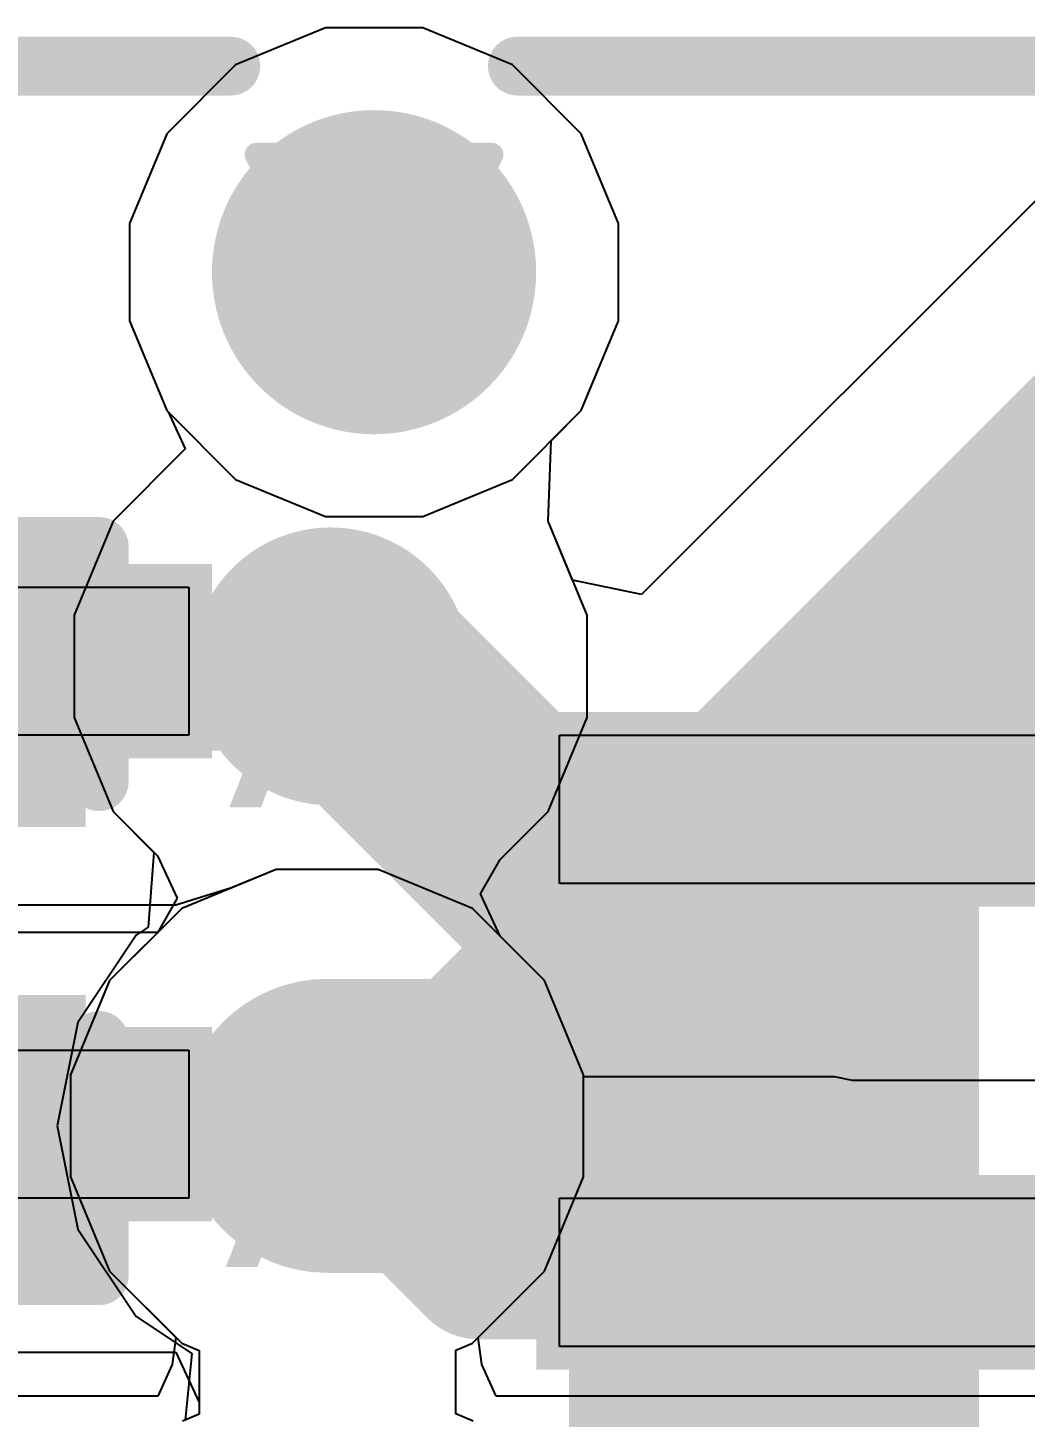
# Model space of a CAD drawing. Header units: inches. Extents: x 0 to 5271, y 0 to 5417.
# Drawn here: x 2.427 to 4.581, y 52.558 to 55.559 of the extents above; entities that cross this region are included whole.
import ezdxf

# ---------------------------------------------------------------- set-up
doc = ezdxf.new("R2010")
doc.units = ezdxf.units.IN
for name, color, linetype in [('Bottom Layer', 5, 'Continuous'), ('Bottom Overlay', 54, 'Continuous'), ('Bottom Paste', 16, 'Continuous'), ('Bottom Solder', 6, 'Continuous'), ('Drill Drawing', 1, 'Continuous'), ('L2_GND1', 16, 'Continuous'), ('L3_SIG1', 76, 'Continuous'), ('L4_PWR', 90, 'Continuous'), ('L5_GND2', 156, 'Continuous'), ('L6_SIG2', 130, 'Continuous'), ('L7_GND3', 216, 'Continuous'), ('Mechanical 15', 56, 'Continuous'), ('Pad Holes', 156, 'Continuous'), ('Top Layer', 1, 'Continuous'), ('Top Overlay', 2, 'Continuous'), ('Top Paste', 8, 'Continuous'), ('Top Solder', 216, 'Continuous'), ('Via Holes', 16, 'Continuous')]:
    doc.layers.add(name, color=color, linetype=linetype)
doc.styles.add('Arial', font='', dxfattribs={"height": 0.2})
doc.styles.get('Arial').set_extended_font_data('Arial')

# ---------------------------------------------------------------- blocks, each defined once
blk = doc.blocks.new('C___0402_B_93')
at = {"layer": 'Bottom Layer'}
for points in [[(-0.2413, 0.3175), (-0.2413, -0.3175), (-0.6985, -0.3175), (-0.6985, 0.3175)], [(0.6985, 0.3175), (0.6985, -0.3175), (0.2413, -0.3175), (0.2413, 0.3175)]]:
    blk.add_hatch(color=5, dxfattribs=at).paths.add_polyline_path(points)
at = {"layer": 'Bottom Paste'}
for points in [[(-0.2413, 0.3175), (-0.2413, -0.3175), (-0.6985, -0.3175), (-0.6985, 0.3175)], [(0.6985, 0.3175), (0.6985, -0.3175), (0.2413, -0.3175), (0.2413, 0.3175)]]:
    blk.add_hatch(color=16, dxfattribs=at).paths.add_polyline_path(points)
at = {"layer": 'Bottom Solder'}
for points in [[(-0.1813, 0.3775), (-0.1813, -0.3775), (-0.7585, -0.3775), (-0.7585, 0.3775)], [(0.7585, 0.3775), (0.7585, -0.3775), (0.1813, -0.3775), (0.1813, 0.3775)]]:
    blk.add_hatch(color=6, dxfattribs=at).paths.add_polyline_path(points)
at = {"layer": 'Bottom Overlay'}
for points in [[(-0.7874, -0.4064, 0.127, 0.127, 0), (-0.7874, 0.4064, 0.127, 0.127, 0)], [(-0.2794, 0.4064, 0.127, 0.127, 0), (-0.7874, 0.4064, 0.127, 0.127, 0)], [(0.7874, 0.4064, 0.127, 0.127, 0), (0.2794, 0.4064, 0.127, 0.127, 0)], [(0.7874, -0.4064, 0.127, 0.127, 0), (0.7874, 0.4064, 0.127, 0.127, 0)], [(-0.2794, -0.4064, 0.127, 0.127, 0), (-0.7874, -0.4064, 0.127, 0.127, 0)], [(0.7874, -0.4064, 0.127, 0.127, 0), (0.2794, -0.4064, 0.127, 0.127, 0)]]:
    blk.add_lwpolyline(points, format="xyseb", dxfattribs=at)
for points in [[(-0.8192, 0.4064, 0.0635, 0.0635, 1), (-0.7557, 0.4064, 0.0635, 0.0635, 1)], [(-0.8192, 0.4064, 0.0635, 0.0635, 1), (-0.7557, 0.4064, 0.0635, 0.0635, 1)], [(-0.3112, 0.4064, 0.0635, 0.0635, 1), (-0.2477, 0.4064, 0.0635, 0.0635, 1)], [(0.2476, 0.4064, 0.0635, 0.0635, 1), (0.3111, 0.4064, 0.0635, 0.0635, 1)], [(0.7556, 0.4064, 0.0635, 0.0635, 1), (0.8191, 0.4064, 0.0635, 0.0635, 1)], [(0.7556, 0.4064, 0.0635, 0.0635, 1), (0.8191, 0.4064, 0.0635, 0.0635, 1)], [(-0.8192, -0.4064, 0.0635, 0.0635, 1), (-0.7557, -0.4064, 0.0635, 0.0635, 1)], [(-0.8192, -0.4064, 0.0635, 0.0635, 1), (-0.7557, -0.4064, 0.0635, 0.0635, 1)], [(-0.3112, -0.4064, 0.0635, 0.0635, 1), (-0.2477, -0.4064, 0.0635, 0.0635, 1)], [(0.2476, -0.4064, 0.0635, 0.0635, 1), (0.3111, -0.4064, 0.0635, 0.0635, 1)], [(0.7556, -0.4064, 0.0635, 0.0635, 1), (0.8191, -0.4064, 0.0635, 0.0635, 1)], [(0.7556, -0.4064, 0.0635, 0.0635, 1), (0.8191, -0.4064, 0.0635, 0.0635, 1)]]:
    blk.add_lwpolyline(points, format="xyseb", close=True, dxfattribs=at)
blk = doc.blocks.new('TYPE_C_31_D_07_150')
at = {"layer": 'Bottom Solder'}
h = blk.add_hatch(color=6, dxfattribs=at)
edge = h.paths.add_edge_path()
edge.add_arc((0.0001, -4), 0.1016, 0, 360)
at = {"layer": 'Pad Holes'}
h = blk.add_hatch(color=7, dxfattribs=at)
edge = h.paths.add_edge_path()
edge.add_arc((0.0001, -4), 0.35, 0, 360)
at = {"layer": 'Top Layer'}
for points in [[(-1.6, -1.68), (-0.4, -1.68), (-0.4, -2), (-1.6, -2)], [(0.4, -2), (1.6, -2), (1.6, -2.32), (0.4, -2.32)], [(-1.6, -2.68), (-0.4, -2.68), (-0.4, -3), (-1.6, -3)], [(0.4, -3), (1.6, -3), (1.6, -3.32), (0.4, -3.32)]]:
    blk.add_hatch(color=1, dxfattribs=at).paths.add_polyline_path(points)
at = {"layer": 'Top Solder'}
for points in [[(-1.65, -1.63), (-0.35, -1.63), (-0.35, -2.05), (-1.65, -2.05)], [(0.35, -1.95), (1.65, -1.95), (1.65, -2.37), (0.35, -2.37)], [(-1.65, -2.63), (-0.35, -2.63), (-0.35, -3.05), (-1.65, -3.05)], [(0.35, -2.95), (1.65, -2.95), (1.65, -3.37), (0.35, -3.37)]]:
    blk.add_hatch(color=216, dxfattribs=at).paths.add_polyline_path(points)
h = blk.add_hatch(color=216, dxfattribs=at)
edge = h.paths.add_edge_path()
edge.add_arc((0.0001, -4), 0.1016, 0, 360)
at = {"layer": 'Mechanical 15'}
for points in [[(0.1502, -4, 0.3, 0.3, 1), (-0.15, -4, 0.3, 0.3, 1)], [(-0.225, -4, 0.15, 0.15, 1), (-0.075, -4, 0.15, 0.15, 1)], [(0.0752, -4, 0.15, 0.15, 1), (0.2252, -4, 0.15, 0.15, 1)]]:
    blk.add_lwpolyline(points, format="xyseb", close=True, dxfattribs=at)
at = {"layer": 'Top Overlay'}
for points in [[(-0.3093, -4.4451, 0.127, 0.127, 0), (-2.413, -4.4451, 0.127, 0.127, 0)], [(2.413, -4.4451, 0.127, 0.127, 0), (0.3093, -4.4451, 0.127, 0.127, 0)]]:
    blk.add_lwpolyline(points, format="xyseb", dxfattribs=at)
for points in [[(-0.3411, -4.4451, 0.0635, 0.0635, 1), (-0.2776, -4.4451, 0.0635, 0.0635, 1)], [(0.2776, -4.4451, 0.0635, 0.0635, 1), (0.3411, -4.4451, 0.0635, 0.0635, 1)]]:
    blk.add_lwpolyline(points, format="xyseb", close=True, dxfattribs=at)
at = {"layer": 'Top Paste'}
for p, q in [((-1.6, -1.68), (-0.4, -1.68)), ((-0.4, -1.68), (-0.4, -2)), ((-0.4, -2), (-1.6, -2)), ((0.4, -2.32), (0.4, -2)), ((0.4, -2), (1.6, -2)), ((1.6, -2.32), (0.4, -2.32)), ((-1.6, -2.68), (-0.4, -2.68)), ((-0.4, -2.68), (-0.4, -3)), ((-0.4, -3), (-1.6, -3)), ((0.4, -3.32), (0.4, -3)), ((0.4, -3), (1.6, -3)), ((1.6, -3.32), (0.4, -3.32))]:
    blk.add_line(p, q, dxfattribs=at)

msp = doc.modelspace()

# ---------------------------------------------------------------- hatches: boundary and pattern name
at = {"layer": 'Bottom Layer'}
h = msp.add_hatch(color=5, dxfattribs=at)
edge = h.paths.add_edge_path()
edge.add_arc((3.081, 54.18), 0.3, 0, 360)
h = msp.add_hatch(color=5, dxfattribs=at)
edge = h.paths.add_edge_path()
edge.add_arc((3.0734, 53.1876), 0.3, 0, 360)
at = {"layer": 'L2_GND1'}
h = msp.add_hatch(color=16, dxfattribs=at)
edge = h.paths.add_edge_path()
edge.add_arc((3.081, 54.18), 0.3, 0, 360)
h = msp.add_hatch(color=16, dxfattribs=at)
edge = h.paths.add_edge_path()
edge.add_arc((3.0734, 53.1876), 0.3, 0, 360)
at = {"layer": 'L3_SIG1'}
h = msp.add_hatch(color=76, dxfattribs=at)
edge = h.paths.add_edge_path()
edge.add_arc((3.081, 54.18), 0.3, 0, 360)
h = msp.add_hatch(color=76, dxfattribs=at)
edge = h.paths.add_edge_path()
edge.add_arc((3.0734, 53.1876), 0.3, 0, 360)
at = {"layer": 'L4_PWR'}
h = msp.add_hatch(color=90, dxfattribs=at)
edge = h.paths.add_edge_path()
edge.add_arc((3.081, 54.18), 0.3, 0, 360)
h = msp.add_hatch(color=90, dxfattribs=at)
edge = h.paths.add_edge_path()
edge.add_arc((3.0734, 53.1876), 0.3, 0, 360)
at = {"layer": 'L5_GND2'}
h = msp.add_hatch(color=156, dxfattribs=at)
edge = h.paths.add_edge_path()
edge.add_arc((3.081, 54.18), 0.3, 0, 360)
h = msp.add_hatch(color=156, dxfattribs=at)
edge = h.paths.add_edge_path()
edge.add_arc((3.0734, 53.1876), 0.3, 0, 360)
at = {"layer": 'L6_SIG2'}
h = msp.add_hatch(color=130, dxfattribs=at)
edge = h.paths.add_edge_path()
edge.add_arc((3.081, 54.18), 0.3, 0, 360)
h = msp.add_hatch(color=130, dxfattribs=at)
edge = h.paths.add_edge_path()
edge.add_arc((3.0734, 53.1876), 0.3, 0, 360)
at = {"layer": 'L7_GND3'}
h = msp.add_hatch(color=216, dxfattribs=at)
edge = h.paths.add_edge_path()
edge.add_arc((3.081, 54.18), 0.3, 0, 360)
h = msp.add_hatch(color=216, dxfattribs=at)
edge = h.paths.add_edge_path()
edge.add_arc((3.0734, 53.1876), 0.3, 0, 360)
at = {"layer": 'Top Layer'}
h = msp.add_hatch(color=1, dxfattribs=at)
edge = h.paths.add_edge_path()
edge.add_arc((3.081, 54.18), 0.3, 0, 360)
h = msp.add_hatch(color=1, dxfattribs=at)
edge = h.paths.add_edge_path()
edge.add_arc((3.0734, 53.1876), 0.3, 0, 360)
at = {"layer": 'Via Holes'}
h = msp.add_hatch(color=7, dxfattribs=at)
edge = h.paths.add_edge_path()
edge.add_arc((3.081, 54.18), 0.15, 0, 360)
h = msp.add_hatch(color=7, dxfattribs=at)
edge = h.paths.add_edge_path()
edge.add_arc((3.0734, 53.1876), 0.15, 0, 360)

# ---------------------------------------------------------------- linework, layer by layer
at = {"layer": 'Bottom Layer'}
for p, q in [((3.0699, 55.5592), (2.8759, 55.4788)), ((3.2799, 55.5592), (3.0699, 55.5592)), ((3.4739, 55.4788), (3.2799, 55.5592)), ((2.8759, 55.4788), (2.7274, 55.3303)), ((3.6223, 55.3303), (3.4739, 55.4788)), ((2.7274, 55.3303), (2.6471, 55.1363)), ((3.7027, 55.1363), (3.6223, 55.3303)), ((2.6471, 55.1363), (2.6471, 54.9264)), ((3.7027, 54.9264), (3.7027, 55.1363)), ((2.6471, 54.9264), (2.7274, 54.7324)), ((3.6223, 54.7324), (3.7027, 54.9264)), ((2.7274, 54.7324), (2.8759, 54.5839)), ((3.4739, 54.5839), (3.6223, 54.7324)), ((2.8759, 54.5839), (3.0699, 54.5035)), ((3.2799, 54.5035), (3.4739, 54.5839)), ((3.0699, 54.5035), (3.2799, 54.5035)), ((2.9632, 53.7416), (2.865, 53.7009)), ((3.1836, 53.7416), (2.9632, 53.7416)), ((3.3872, 53.6573), (3.1836, 53.7416)), ((2.865, 53.7009), (2.7465, 53.6641)), ((2.7465, 53.6641), (1.6038, 53.6641)), ((2.7465, 53.6641), (2.7465, 53.6641)), ((2.7465, 53.6641), (2.7465, 53.6641)), ((3.5431, 53.5014), (3.3872, 53.6573)), ((3.6274, 53.2978), (3.5431, 53.5014)), ((3.6274, 53.0774), (3.6274, 53.2978)), ((3.5431, 52.8738), (3.6274, 53.0774)), ((3.3872, 52.7179), (3.5431, 52.8738)), ((1.6035, 52.6989), (2.7465, 52.6989)), ((2.7465, 52.6989), (2.7465, 52.6989)), ((2.7465, 52.6989), (2.7465, 52.6989)), ((2.7465, 52.6989), (2.7974, 52.5901)), ((3.3512, 52.703), (3.3872, 52.7179)), ((3.3512, 52.5656), (3.3512, 52.703)), ((2.7974, 52.5901), (2.7974, 52.5648)), ((2.7974, 52.5648), (2.7614, 52.5499)), ((3.3891, 52.5499), (3.3512, 52.5656))]:
    msp.add_line(p, q, dxfattribs=at)
for points in [[(3.081, 54.18, 0.508, 0.508, 0), (3.0986, 54.1624, 0.508, 0.508, 0)], [(3.0986, 54.1624, 0.508, 0.508, 0), (3.1335, 54.1624, 0.508, 0.508, 0)], [(3.1335, 54.1624, 0.508, 0.508, 0), (3.85, 53.4459, 0.508, 0.508, 0)], [(3.0516, 54.1506, 0.3048, 0.3048, 0), (3.081, 54.18, 0.3048, 0.3048, 0)], [(2.2044, 54.1506, 0.3048, 0.3048, 0), (3.0516, 54.1506, 0.3048, 0.3048, 0)], [(3.85, 51.7114, 0.508, 0.508, 0), (3.85, 53.4459, 0.508, 0.508, 0)], [(2.178, 53.1845, 0.3048, 0.3048, 0), (3.0703, 53.1845, 0.3048, 0.3048, 0)], [(3.0703, 53.1845, 0.3048, 0.3048, 0), (3.0734, 53.1876, 0.3048, 0.3048, 0)]]:
    msp.add_lwpolyline(points, format="xyseb", dxfattribs=at)
for points in [[(2.954, 54.18, 0.254, 0.254, 1), (3.208, 54.18, 0.254, 0.254, 1)], [(2.9716, 54.1624, 0.254, 0.254, 1), (3.2256, 54.1624, 0.254, 0.254, 1)], [(2.9716, 54.1624, 0.254, 0.254, 1), (3.2256, 54.1624, 0.254, 0.254, 1)], [(3.0065, 54.1624, 0.254, 0.254, 1), (3.2605, 54.1624, 0.254, 0.254, 1)], [(3.0065, 54.1624, 0.254, 0.254, 1), (3.2605, 54.1624, 0.254, 0.254, 1)], [(3.0048, 54.18, 0.1524, 0.1524, 1), (3.1572, 54.18, 0.1524, 0.1524, 1)], [(2.9754, 54.1506, 0.1524, 0.1524, 1), (3.1278, 54.1506, 0.1524, 0.1524, 1)], [(2.9754, 54.1506, 0.1524, 0.1524, 1), (3.1278, 54.1506, 0.1524, 0.1524, 1)], [(3.723, 53.4459, 0.254, 0.254, 1), (3.977, 53.4459, 0.254, 0.254, 1)], [(3.723, 53.4459, 0.254, 0.254, 1), (3.977, 53.4459, 0.254, 0.254, 1)], [(2.9941, 53.1845, 0.1524, 0.1524, 1), (3.1465, 53.1845, 0.1524, 0.1524, 1)], [(2.9941, 53.1845, 0.1524, 0.1524, 1), (3.1465, 53.1845, 0.1524, 0.1524, 1)], [(2.9972, 53.1876, 0.1524, 0.1524, 1), (3.1496, 53.1876, 0.1524, 0.1524, 1)]]:
    msp.add_lwpolyline(points, format="xyseb", close=True, dxfattribs=at)
at = {"layer": 'Drill Drawing'}
for points in [[(2.9209, 55.2853, 0.0508, 0.0508, 0), (3.4289, 55.2853, 0.0508, 0.0508, 0)], [(2.9209, 55.2853, 0.0508, 0.0508, 0), (3.1749, 54.7773, 0.0508, 0.0508, 0)], [(3.1749, 54.7773, 0.0508, 0.0508, 0), (3.4289, 55.2853, 0.0508, 0.0508, 0)], [(3.0225, 55.1837, 0.0508, 0.0508, 0), (3.3273, 55.1837, 0.0508, 0.0508, 0)], [(3.0225, 55.1837, 0.0508, 0.0508, 0), (3.1749, 54.8789, 0.0508, 0.0508, 0)], [(3.1749, 54.8789, 0.0508, 0.0508, 0), (3.3273, 55.1837, 0.0508, 0.0508, 0)]]:
    msp.add_lwpolyline(points, format="xyseb", dxfattribs=at)
for points in [[(2.9082, 55.2853, 0.0254, 0.0254, 1), (2.9336, 55.2853, 0.0254, 0.0254, 1)], [(2.9082, 55.2853, 0.0254, 0.0254, 1), (2.9336, 55.2853, 0.0254, 0.0254, 1)], [(3.4162, 55.2853, 0.0254, 0.0254, 1), (3.4416, 55.2853, 0.0254, 0.0254, 1)], [(3.4162, 55.2853, 0.0254, 0.0254, 1), (3.4416, 55.2853, 0.0254, 0.0254, 1)], [(3.0098, 55.1837, 0.0254, 0.0254, 1), (3.0352, 55.1837, 0.0254, 0.0254, 1)], [(3.0098, 55.1837, 0.0254, 0.0254, 1), (3.0352, 55.1837, 0.0254, 0.0254, 1)], [(3.3146, 55.1837, 0.0254, 0.0254, 1), (3.34, 55.1837, 0.0254, 0.0254, 1)], [(3.3146, 55.1837, 0.0254, 0.0254, 1), (3.34, 55.1837, 0.0254, 0.0254, 1)], [(3.1622, 54.8789, 0.0254, 0.0254, 1), (3.1876, 54.8789, 0.0254, 0.0254, 1)], [(3.1622, 54.8789, 0.0254, 0.0254, 1), (3.1876, 54.8789, 0.0254, 0.0254, 1)], [(3.1622, 54.7773, 0.0254, 0.0254, 1), (3.1876, 54.7773, 0.0254, 0.0254, 1)], [(3.1622, 54.7773, 0.0254, 0.0254, 1), (3.1876, 54.7773, 0.0254, 0.0254, 1)]]:
    msp.add_lwpolyline(points, format="xyseb", close=True, dxfattribs=at)
at = {"layer": 'L2_GND1'}
for p, q in [((3.0699, 55.5592), (2.8759, 55.4788)), ((3.2799, 55.5592), (3.0699, 55.5592)), ((3.4739, 55.4788), (3.2799, 55.5592)), ((2.8759, 55.4788), (2.7274, 55.3303)), ((3.6223, 55.3303), (3.4739, 55.4788)), ((2.7274, 55.3303), (2.6471, 55.1363)), ((3.7027, 55.1363), (3.6223, 55.3303)), ((2.6471, 55.1363), (2.6471, 54.9264)), ((3.7027, 54.9264), (3.7027, 55.1363)), ((2.6471, 54.9264), (2.7274, 54.7324)), ((3.6223, 54.7324), (3.7027, 54.9264)), ((2.7274, 54.7324), (2.7302, 54.7296)), ((2.7302, 54.7296), (2.7672, 54.6496)), ((3.557, 54.667), (3.6223, 54.7324)), ((2.7672, 54.6496), (2.6114, 54.4938)), ((3.5507, 54.4938), (3.557, 54.667)), ((2.6114, 54.4938), (2.527, 54.2902)), ((3.635, 54.2902), (3.5507, 54.4938)), ((2.527, 54.2902), (2.527, 54.0698)), ((3.635, 54.0698), (3.635, 54.2902)), ((2.527, 54.0698), (2.6114, 53.8662)), ((3.5507, 53.8662), (3.635, 54.0698)), ((2.6114, 53.8662), (2.707, 53.7706)), ((3.4475, 53.763), (3.5507, 53.8662)), ((2.707, 53.7706), (2.7494, 53.6791)), ((3.405, 53.6885), (3.4475, 53.763)), ((3.4475, 53.597), (3.405, 53.6885)), ((2.7494, 53.6791), (2.707, 53.6046)), ((2.707, 53.6046), (2.6037, 53.5014)), ((3.5431, 53.5014), (3.4475, 53.597)), ((2.6037, 53.5014), (2.5194, 53.2978)), ((3.6274, 53.2978), (3.5431, 53.5014)), ((2.5194, 53.2978), (2.5194, 53.0774)), ((3.6274, 53.0774), (3.6274, 53.2978)), ((2.5194, 53.0774), (2.6037, 52.8738)), ((3.5431, 52.8738), (3.6274, 53.0774)), ((2.6037, 52.8738), (2.7596, 52.7179)), ((3.3872, 52.7179), (3.5431, 52.8738)), ((2.7596, 52.7179), (2.7974, 52.7023)), ((2.7974, 52.7023), (2.7974, 52.5648)), ((3.3512, 52.703), (3.3872, 52.7179)), ((3.3512, 52.5656), (3.3512, 52.703)), ((2.7974, 52.5648), (2.7614, 52.5499)), ((3.3891, 52.5499), (3.3512, 52.5656))]:
    msp.add_line(p, q, dxfattribs=at)
at = {"layer": 'L3_SIG1'}
for p, q in [((3.0699, 55.5592), (2.8759, 55.4788)), ((3.2799, 55.5592), (3.0699, 55.5592)), ((3.4739, 55.4788), (3.2799, 55.5592)), ((2.8759, 55.4788), (2.7274, 55.3303)), ((3.6223, 55.3303), (3.4739, 55.4788)), ((2.7274, 55.3303), (2.6471, 55.1363)), ((3.7027, 55.1363), (3.6223, 55.3303)), ((2.6471, 55.1363), (2.6471, 54.9264)), ((3.7027, 54.9264), (3.7027, 55.1363)), ((2.6471, 54.9264), (2.7274, 54.7324)), ((3.6223, 54.7324), (3.7027, 54.9264)), ((2.7274, 54.7324), (2.7302, 54.7296)), ((2.7302, 54.7296), (2.7672, 54.6496)), ((3.557, 54.667), (3.6223, 54.7324)), ((2.7672, 54.6496), (2.6114, 54.4938)), ((3.5507, 54.4938), (3.557, 54.667)), ((2.6114, 54.4938), (2.527, 54.2902)), ((3.635, 54.2902), (3.5507, 54.4938)), ((2.527, 54.2902), (2.527, 54.0698)), ((3.635, 54.0698), (3.635, 54.2902)), ((2.527, 54.0698), (2.6114, 53.8662)), ((3.5507, 53.8662), (3.635, 54.0698)), ((2.6114, 53.8662), (2.707, 53.7706)), ((3.4475, 53.763), (3.5507, 53.8662)), ((2.707, 53.7706), (2.7494, 53.6791)), ((3.405, 53.6885), (3.4475, 53.763)), ((3.4475, 53.597), (3.405, 53.6885)), ((2.7494, 53.6791), (2.707, 53.6046)), ((2.707, 53.6046), (2.6037, 53.5014)), ((3.5431, 53.5014), (3.4475, 53.597)), ((2.6037, 53.5014), (2.5194, 53.2978)), ((3.6274, 53.2978), (3.5431, 53.5014)), ((2.5194, 53.2978), (2.5194, 53.0774)), ((3.6274, 53.0774), (3.6274, 53.2978)), ((2.5194, 53.0774), (2.6037, 52.8738)), ((3.5431, 52.8738), (3.6274, 53.0774)), ((2.6037, 52.8738), (2.7471, 52.7304)), ((3.3997, 52.7304), (3.5431, 52.8738)), ((2.7471, 52.7304), (2.7391, 52.6722)), ((3.4077, 52.6722), (3.3997, 52.7304)), ((2.7391, 52.6722), (2.7082, 52.6034)), ((3.4386, 52.6034), (3.4077, 52.6722)), ((2.7082, 52.6034), (1.5605, 52.6034)), ((4.815, 52.6034), (3.4386, 52.6034))]:
    msp.add_line(p, q, dxfattribs=at)
at = {"layer": 'L4_PWR'}
for p, q in [((3.0699, 55.5592), (2.8759, 55.4788)), ((3.2799, 55.5592), (3.0699, 55.5592)), ((3.4739, 55.4788), (3.2799, 55.5592)), ((2.8759, 55.4788), (2.7274, 55.3303)), ((3.6223, 55.3303), (3.4739, 55.4788)), ((2.7274, 55.3303), (2.6471, 55.1363)), ((3.7027, 55.1363), (3.6223, 55.3303)), ((4.6172, 55.1998), (3.7523, 54.335)), ((2.6471, 55.1363), (2.6471, 54.9264)), ((3.7027, 54.9264), (3.7027, 55.1363)), ((2.6471, 54.9264), (2.7274, 54.7324)), ((3.6223, 54.7324), (3.7027, 54.9264)), ((2.7274, 54.7324), (2.7302, 54.7296)), ((2.7302, 54.7296), (2.7672, 54.6496)), ((3.557, 54.667), (3.6223, 54.7324)), ((2.7672, 54.6496), (2.6114, 54.4938)), ((3.5507, 54.4938), (3.557, 54.667)), ((2.6114, 54.4938), (2.527, 54.2902)), ((3.6036, 54.3659), (3.5507, 54.4938)), ((3.7523, 54.335), (3.6036, 54.3659)), ((2.527, 54.2902), (2.527, 54.0698)), ((2.527, 54.0698), (2.6114, 53.8662)), ((2.6114, 53.8662), (2.6996, 53.7779)), ((2.6996, 53.7779), (2.6868, 53.6166)), ((2.6614, 53.5996), (2.5351, 53.4106)), ((2.6868, 53.6166), (2.6614, 53.5996)), ((2.5351, 53.4106), (2.4907, 53.1876)), ((2.4907, 53.1876), (2.5351, 52.9646)), ((2.5351, 52.9646), (2.6614, 52.7756)), ((2.6614, 52.7756), (2.7811, 52.6956)), ((2.7811, 52.6956), (2.767, 52.5522))]:
    msp.add_line(p, q, dxfattribs=at)
for points in [[(4.2271, 53.9857, 0.635, 0.635, 0), (5.0292, 54.7878, 0.635, 0.635, 0)], [(3.429, 53.1876, 0.635, 0.635, 0), (4.2271, 53.9857, 0.635, 0.635, 0)], [(4.2271, 50.2844, 0.508, 0.508, 0), (4.2271, 53.9857, 0.508, 0.508, 0)], [(3.0734, 53.1876, 0.635, 0.635, 0), (3.429, 53.1876, 0.635, 0.635, 0)]]:
    msp.add_lwpolyline(points, format="xyseb", dxfattribs=at)
for points in [[(4.0684, 53.9857, 0.3175, 0.3175, 1), (4.3859, 53.9857, 0.3175, 0.3175, 1)], [(4.0684, 53.9857, 0.3175, 0.3175, 1), (4.3859, 53.9857, 0.3175, 0.3175, 1)], [(4.1001, 53.9857, 0.254, 0.254, 1), (4.3541, 53.9857, 0.254, 0.254, 1)], [(2.9146, 53.1876, 0.3175, 0.3175, 1), (3.2321, 53.1876, 0.3175, 0.3175, 1)], [(3.2702, 53.1876, 0.3175, 0.3175, 1), (3.5877, 53.1876, 0.3175, 0.3175, 1)], [(3.2702, 53.1876, 0.3175, 0.3175, 1), (3.5877, 53.1876, 0.3175, 0.3175, 1)]]:
    msp.add_lwpolyline(points, format="xyseb", close=True, dxfattribs=at)
at = {"layer": 'L5_GND2'}
for p, q in [((3.0699, 55.5592), (2.8759, 55.4788)), ((3.2799, 55.5592), (3.0699, 55.5592)), ((3.4739, 55.4788), (3.2799, 55.5592)), ((2.8759, 55.4788), (2.7274, 55.3303)), ((3.6223, 55.3303), (3.4739, 55.4788)), ((2.7274, 55.3303), (2.6471, 55.1363)), ((3.7027, 55.1363), (3.6223, 55.3303)), ((2.6471, 55.1363), (2.6471, 54.9264)), ((3.7027, 54.9264), (3.7027, 55.1363)), ((2.6471, 54.9264), (2.7274, 54.7324)), ((3.6223, 54.7324), (3.7027, 54.9264)), ((2.7274, 54.7324), (2.8759, 54.5839)), ((3.4739, 54.5839), (3.6223, 54.7324)), ((2.8759, 54.5839), (3.0699, 54.5035)), ((3.2799, 54.5035), (3.4739, 54.5839)), ((3.0699, 54.5035), (3.2799, 54.5035)), ((2.9632, 53.7416), (2.7596, 53.6573)), ((3.1836, 53.7416), (2.9632, 53.7416)), ((3.3872, 53.6573), (3.1836, 53.7416)), ((2.7596, 53.6573), (2.6037, 53.5014)), ((3.5431, 53.5014), (3.3872, 53.6573)), ((2.6037, 53.5014), (2.5194, 53.2978)), ((3.6274, 53.2978), (3.5431, 53.5014)), ((2.5194, 53.2978), (2.5194, 53.0774)), ((3.6274, 53.0774), (3.6274, 53.2978)), ((2.5194, 53.0774), (2.6037, 52.8738)), ((3.5431, 52.8738), (3.6274, 53.0774)), ((2.6037, 52.8738), (2.7596, 52.7179)), ((3.3872, 52.7179), (3.5431, 52.8738)), ((2.7596, 52.7179), (2.7974, 52.7023)), ((2.7974, 52.7023), (2.7974, 52.5648)), ((3.3512, 52.703), (3.3872, 52.7179)), ((3.3512, 52.5656), (3.3512, 52.703)), ((2.7974, 52.5648), (2.7614, 52.5499)), ((3.3891, 52.5499), (3.3512, 52.5656))]:
    msp.add_line(p, q, dxfattribs=at)
at = {"layer": 'L6_SIG2'}
for p, q in [((3.0699, 55.5592), (2.8759, 55.4788)), ((3.2799, 55.5592), (3.0699, 55.5592)), ((3.4739, 55.4788), (3.2799, 55.5592)), ((2.8759, 55.4788), (2.7274, 55.3303)), ((3.6223, 55.3303), (3.4739, 55.4788)), ((2.7274, 55.3303), (2.6471, 55.1363)), ((3.7027, 55.1363), (3.6223, 55.3303)), ((2.6471, 55.1363), (2.6471, 54.9264)), ((3.7027, 54.9264), (3.7027, 55.1363)), ((2.6471, 54.9264), (2.7274, 54.7324)), ((3.6223, 54.7324), (3.7027, 54.9264)), ((2.7274, 54.7324), (2.8759, 54.5839)), ((3.4739, 54.5839), (3.6223, 54.7324)), ((2.8759, 54.5839), (3.0699, 54.5035)), ((3.2799, 54.5035), (3.4739, 54.5839)), ((3.0699, 54.5035), (3.2799, 54.5035)), ((2.9632, 53.7416), (2.7596, 53.6573)), ((3.1836, 53.7416), (2.9632, 53.7416)), ((3.3872, 53.6573), (3.1836, 53.7416)), ((2.7596, 53.6573), (2.6037, 53.5014)), ((3.5431, 53.5014), (3.3872, 53.6573)), ((2.6037, 53.5014), (2.5194, 53.2978)), ((3.6274, 53.2978), (3.5431, 53.5014)), ((2.5194, 53.2978), (2.5194, 53.0774)), ((3.6274, 53.0774), (3.6274, 53.2978)), ((2.5194, 53.0774), (2.6037, 52.8738)), ((3.5431, 52.8738), (3.6274, 53.0774)), ((2.6037, 52.8738), (2.7596, 52.7179)), ((3.3872, 52.7179), (3.5431, 52.8738)), ((2.7596, 52.7179), (2.7974, 52.7023)), ((2.7974, 52.7023), (2.7974, 52.5648)), ((3.3512, 52.703), (3.3872, 52.7179)), ((3.3512, 52.5656), (3.3512, 52.703)), ((2.7974, 52.5648), (2.7614, 52.5499)), ((3.3891, 52.5499), (3.3512, 52.5656))]:
    msp.add_line(p, q, dxfattribs=at)
at = {"layer": 'L7_GND3'}
for p, q in [((3.0699, 55.5592), (2.8759, 55.4788)), ((3.2799, 55.5592), (3.0699, 55.5592)), ((3.4739, 55.4788), (3.2799, 55.5592)), ((2.8759, 55.4788), (2.7274, 55.3303)), ((3.6223, 55.3303), (3.4739, 55.4788)), ((2.7274, 55.3303), (2.6471, 55.1363)), ((3.7027, 55.1363), (3.6223, 55.3303)), ((2.6471, 55.1363), (2.6471, 54.9264)), ((3.7027, 54.9264), (3.7027, 55.1363)), ((2.6471, 54.9264), (2.7274, 54.7324)), ((3.6223, 54.7324), (3.7027, 54.9264)), ((2.7274, 54.7324), (2.8759, 54.5839)), ((3.4739, 54.5839), (3.6223, 54.7324)), ((2.8759, 54.5839), (3.0699, 54.5035)), ((3.2799, 54.5035), (3.4739, 54.5839)), ((3.0699, 54.5035), (3.2799, 54.5035)), ((2.9632, 53.7416), (2.7596, 53.6573)), ((3.1836, 53.7416), (2.9632, 53.7416)), ((3.3872, 53.6573), (3.1836, 53.7416)), ((2.7596, 53.6573), (2.6037, 53.5014)), ((3.5431, 53.5014), (3.3872, 53.6573)), ((2.6037, 53.5014), (2.5194, 53.2978)), ((3.6274, 53.2978), (3.5431, 53.5014)), ((2.5194, 53.2978), (2.5194, 53.0774)), ((3.6274, 53.0774), (3.6274, 53.2978)), ((2.5194, 53.0774), (2.6037, 52.8738)), ((3.5431, 52.8738), (3.6274, 53.0774)), ((2.6037, 52.8738), (2.7596, 52.7179)), ((3.3872, 52.7179), (3.5431, 52.8738)), ((2.7596, 52.7179), (2.7974, 52.7023)), ((2.7974, 52.7023), (2.7974, 52.5648)), ((3.3512, 52.703), (3.3872, 52.7179)), ((3.3512, 52.5656), (3.3512, 52.703)), ((2.7974, 52.5648), (2.7614, 52.5499)), ((3.3891, 52.5499), (3.3512, 52.5656))]:
    msp.add_line(p, q, dxfattribs=at)
at = {"layer": 'Top Layer'}
for p, q in [((3.0699, 55.5592), (2.8759, 55.4788)), ((3.2799, 55.5592), (3.0699, 55.5592)), ((3.4739, 55.4788), (3.2799, 55.5592)), ((2.8759, 55.4788), (2.7274, 55.3303)), ((3.6223, 55.3303), (3.4739, 55.4788)), ((2.7274, 55.3303), (2.6471, 55.1363)), ((3.7027, 55.1363), (3.6223, 55.3303)), ((2.6471, 55.1363), (2.6471, 54.9264)), ((3.7027, 54.9264), (3.7027, 55.1363)), ((2.6471, 54.9264), (2.7274, 54.7324)), ((3.6223, 54.7324), (3.7027, 54.9264)), ((2.7274, 54.7324), (2.8759, 54.5839)), ((3.4739, 54.5839), (3.6223, 54.7324)), ((2.8759, 54.5839), (3.0699, 54.5035)), ((3.2799, 54.5035), (3.4739, 54.5839)), ((3.0699, 54.5035), (3.2799, 54.5035)), ((2.9632, 53.7416), (2.7596, 53.6573)), ((3.1836, 53.7416), (2.9632, 53.7416)), ((3.3872, 53.6573), (3.1836, 53.7416)), ((2.7596, 53.6573), (2.7077, 53.6054)), ((3.5431, 53.5014), (3.3872, 53.6573)), ((2.7077, 53.6054), (1.6055, 53.6054)), ((3.6274, 53.2978), (3.5431, 53.5014)), ((3.6274, 53.2934), (3.6274, 53.2978)), ((4.1674, 53.2934), (3.6274, 53.2934)), ((4.1681, 53.2932), (4.1674, 53.2934)), ((4.1688, 53.2934), (4.1681, 53.2932)), ((4.2083, 53.2854), (4.1688, 53.2934)), ((4.7445, 53.2854), (4.2083, 53.2854))]:
    msp.add_line(p, q, dxfattribs=at)
for points in [[(2.1902, 54.1762, 0.3048, 0.3048, 0), (3.1121, 54.1762, 0.3048, 0.3048, 0)], [(3.1121, 54.1762, 0.3048, 0.3048, 0), (3.4169, 53.8714, 0.3048, 0.3048, 0)], [(3.4169, 53.8714, 0.3048, 0.3048, 0), (4.175, 53.8714, 0.3048, 0.3048, 0)], [(2.1826, 53.1838, 0.3048, 0.3048, 0), (3.0773, 53.1838, 0.3048, 0.3048, 0)], [(3.0734, 53.1876, 0.3048, 0.3048, 0), (3.0909, 53.1876, 0.3048, 0.3048, 0)], [(3.0734, 53.1876, 0.3048, 0.3048, 0), (3.0773, 53.1838, 0.3048, 0.3048, 0)], [(3.0909, 53.1876, 0.3048, 0.3048, 0), (3.3995, 52.879, 0.3048, 0.3048, 0)], [(3.3995, 52.879, 0.3048, 0.3048, 0), (4.1674, 52.879, 0.3048, 0.3048, 0)], [(4.1674, 52.879, 0.3048, 0.3048, 0), (4.175, 52.8714, 0.3048, 0.3048, 0)]]:
    msp.add_lwpolyline(points, format="xyseb", dxfattribs=at)
for points in [[(3.0359, 54.1762, 0.1524, 0.1524, 1), (3.1883, 54.1762, 0.1524, 0.1524, 1)], [(3.0359, 54.1762, 0.1524, 0.1524, 1), (3.1883, 54.1762, 0.1524, 0.1524, 1)], [(3.3407, 53.8714, 0.1524, 0.1524, 1), (3.4931, 53.8714, 0.1524, 0.1524, 1)], [(3.3407, 53.8714, 0.1524, 0.1524, 1), (3.4931, 53.8714, 0.1524, 0.1524, 1)], [(4.0988, 53.8714, 0.1524, 0.1524, 1), (4.2512, 53.8714, 0.1524, 0.1524, 1)], [(2.9972, 53.1876, 0.1524, 0.1524, 1), (3.1496, 53.1876, 0.1524, 0.1524, 1)], [(2.9972, 53.1876, 0.1524, 0.1524, 1), (3.1496, 53.1876, 0.1524, 0.1524, 1)], [(3.0011, 53.1838, 0.1524, 0.1524, 1), (3.1535, 53.1838, 0.1524, 0.1524, 1)], [(3.0011, 53.1838, 0.1524, 0.1524, 1), (3.1535, 53.1838, 0.1524, 0.1524, 1)], [(3.0147, 53.1876, 0.1524, 0.1524, 1), (3.1671, 53.1876, 0.1524, 0.1524, 1)], [(3.0147, 53.1876, 0.1524, 0.1524, 1), (3.1671, 53.1876, 0.1524, 0.1524, 1)], [(3.3233, 52.879, 0.1524, 0.1524, 1), (3.4757, 52.879, 0.1524, 0.1524, 1)], [(3.3233, 52.879, 0.1524, 0.1524, 1), (3.4757, 52.879, 0.1524, 0.1524, 1)], [(4.0912, 52.879, 0.1524, 0.1524, 1), (4.2436, 52.879, 0.1524, 0.1524, 1)], [(4.0912, 52.879, 0.1524, 0.1524, 1), (4.2436, 52.879, 0.1524, 0.1524, 1)], [(4.0988, 52.8714, 0.1524, 0.1524, 1), (4.2512, 52.8714, 0.1524, 0.1524, 1)]]:
    msp.add_lwpolyline(points, format="xyseb", close=True, dxfattribs=at)

# ---------------------------------------------------------------- block references
for name, p, rotation in [('TYPE_C_31_D_07_150', (3.175, 51.0313), 180), ('C___0402_B_93', (2.175, 53.6514), 270)]:
    msp.add_blockref(name, p, dxfattribs=dict(rotation=rotation))

# ---------------------------------------------------------------- texts
at = {"layer": 'Drill Drawing', "style": 'Arial'}
for p in [(2.8609, 53.8753), (2.8533, 52.8829)]:
    msp.add_text('A', height=0.508, dxfattribs=at).set_placement(p)

doc.saveas('drawing.dxf')
